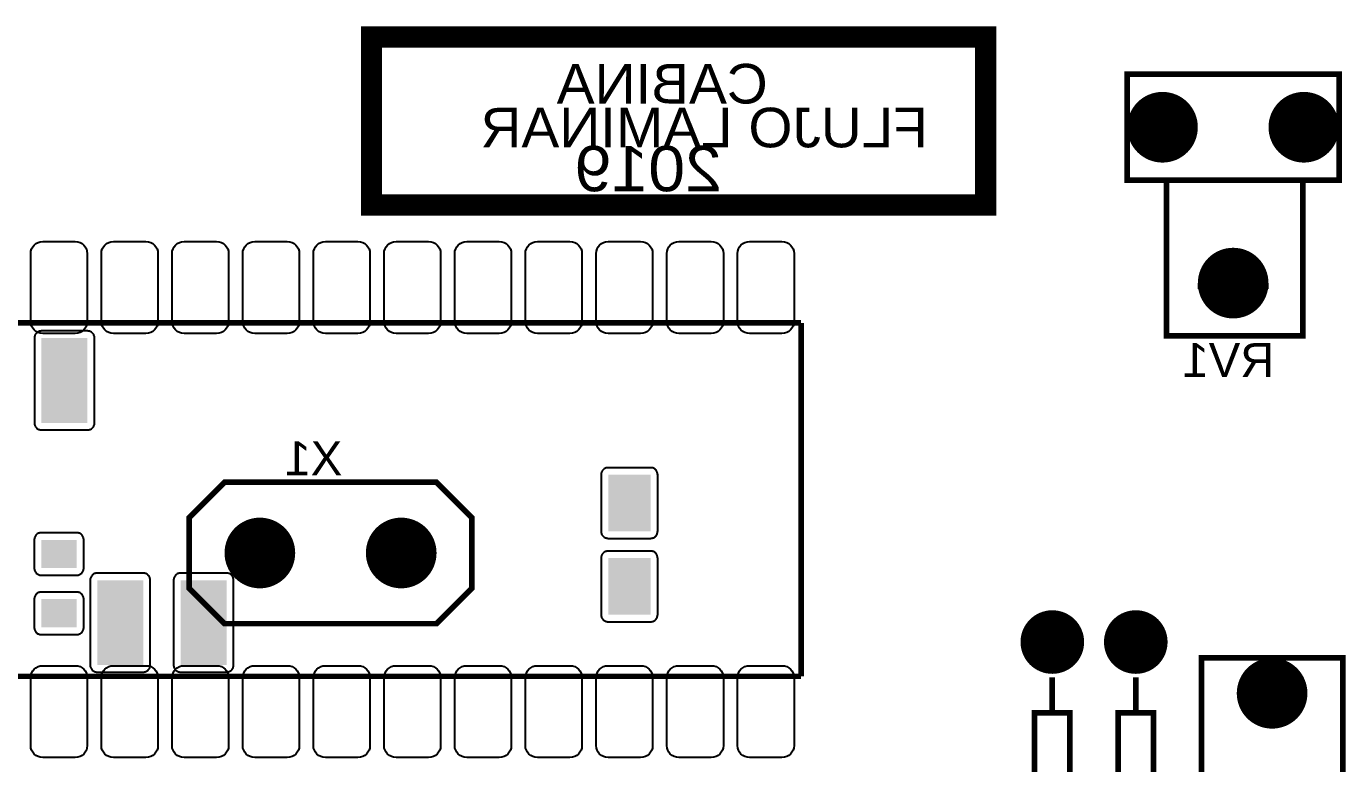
# Model space of a CAD drawing. Header units: inches. Extents: x -4.83 to 0.89, y -1.73 to 1.73.
# Drawn here: x -2.961 to -1.094, y -0.551 to 0.491 of the extents above; entities that cross this region are included whole.
import ezdxf

# ---------------------------------------------------------------- set-up
doc = ezdxf.new("R2010")
doc.units = ezdxf.units.IN
doc.header["$MEASUREMENT"] = 0

# ---------------------------------------------------------------- blocks, each defined once
blk = doc.blocks.new('RPAD')
blk.add_trace([(-0.5, -0.5), (-0.5, 0.5), (0.5, -0.5), (0.5, 0.5)])
blk = doc.blocks.new('EPAD')
at = {"const_width": 0.5}
blk.add_lwpolyline([(-0.25, 0, 1), (0.25, 0, 1)], format="xyb", close=True, dxfattribs=at)

msp = doc.modelspace()

# ---------------------------------------------------------------- linework, layer by layer
for points, const_width in [([(-1.6034, 0.2387), (-2.4726, 0.2387), (-2.4726, 0.4765), (-1.6034, 0.4765), (-1.6034, 0.2387)], 0.03), ([(-1.6034, 0.2387), (-2.4726, 0.2387), (-2.4726, 0.4765), (-1.6034, 0.4765), (-1.6034, 0.2387)], 0.03), ([(-1.6034, 0.2387), (-2.4726, 0.2387), (-2.4726, 0.4765), (-1.6034, 0.4765), (-1.6034, 0.2387)], 0.03), ([(-1.1033, 0.2738), (-1.4033, 0.2738), (-1.4033, 0.4238), (-1.1033, 0.4238), (-1.1033, 0.2738)], 0.008), ([(-1.1033, 0.2738), (-1.4033, 0.2738), (-1.4033, 0.4238), (-1.1033, 0.4238), (-1.1033, 0.2738)], 0.008), ([(-1.1033, 0.2738), (-1.4033, 0.2738), (-1.4033, 0.4238), (-1.1033, 0.4238), (-1.1033, 0.2738)], 0.008), ([(-1.1549, 0.0535), (-1.3478, 0.0535), (-1.3478, 0.274), (-1.1549, 0.274), (-1.1549, 0.0535)], 0.008), ([(-1.1549, 0.0535), (-1.3478, 0.0535), (-1.3478, 0.274), (-1.1549, 0.274), (-1.1549, 0.0535)], 0.008), ([(-1.1549, 0.0535), (-1.3478, 0.0535), (-1.3478, 0.274), (-1.1549, 0.274), (-1.1549, 0.0535)], 0.008), ([(-1.2033, 0.1238), (-1.3033, 0.1238)], 0.008), ([(-1.2033, 0.1238), (-1.3033, 0.1238)], 0.008), ([(-1.2033, 0.1238), (-1.3033, 0.1238)], 0.008), ([(-3.8647, 0.072), (-1.8647, 0.072)], 0.008), ([(-3.8647, 0.072), (-1.8647, 0.072)], 0.008), ([(-3.8647, 0.072), (-1.8647, 0.072)], 0.008), ([(-1.8647, 0.072), (-1.8647, -0.428)], 0.008), ([(-1.8647, 0.072), (-1.8647, -0.428)], 0.008), ([(-1.8647, 0.072), (-1.8647, -0.428)], 0.008), ([(-2.6805, -0.1535), (-2.3805, -0.1535), (-2.3305, -0.2035), (-2.3305, -0.3035), (-2.3805, -0.3535), (-2.6805, -0.3535), (-2.7305, -0.3035), (-2.7305, -0.2035), (-2.6805, -0.1535)], 0.008), ([(-2.6805, -0.1535), (-2.3805, -0.1535), (-2.3305, -0.2035), (-2.3305, -0.3035), (-2.3805, -0.3535), (-2.6805, -0.3535), (-2.7305, -0.3035), (-2.7305, -0.2035), (-2.6805, -0.1535)], 0.008), ([(-2.6805, -0.1535), (-2.3805, -0.1535), (-2.3305, -0.2035), (-2.3305, -0.3035), (-2.3805, -0.3535), (-2.6805, -0.3535), (-2.7305, -0.3035), (-2.7305, -0.2035), (-2.6805, -0.1535)], 0.008), ([(-1.0982, -0.902), (-1.2982, -0.902), (-1.2982, -0.402), (-1.0982, -0.402), (-1.0982, -0.902)], 0.008), ([(-1.0982, -0.902), (-1.2982, -0.902), (-1.2982, -0.402), (-1.0982, -0.402), (-1.0982, -0.902)], 0.008), ([(-1.0982, -0.902), (-1.2982, -0.902), (-1.2982, -0.402), (-1.0982, -0.402), (-1.0982, -0.902)], 0.008), ([(-3.8647, -0.428), (-1.8647, -0.428)], 0.008), ([(-3.8647, -0.428), (-1.8647, -0.428)], 0.008), ([(-3.8647, -0.428), (-1.8647, -0.428)], 0.008), ([(-1.5092, -0.4795), (-1.5092, -0.4295)], 0.008), ([(-1.5092, -0.4795), (-1.5092, -0.4295)], 0.008), ([(-1.5092, -0.4795), (-1.5092, -0.4295)], 0.008), ([(-1.3911, -0.4295), (-1.3911, -0.4795)], 0.008), ([(-1.3911, -0.4295), (-1.3911, -0.4795)], 0.008), ([(-1.3911, -0.4295), (-1.3911, -0.4795)], 0.008), ([(-1.4842, -0.7795), (-1.5342, -0.7795), (-1.5342, -0.4795), (-1.4842, -0.4795), (-1.4842, -0.7795)], 0.008), ([(-1.4842, -0.7795), (-1.5342, -0.7795), (-1.5342, -0.4795), (-1.4842, -0.4795), (-1.4842, -0.7795)], 0.008), ([(-1.4842, -0.7795), (-1.5342, -0.7795), (-1.5342, -0.4795), (-1.4842, -0.4795), (-1.4842, -0.7795)], 0.008), ([(-1.3661, -0.7795), (-1.4161, -0.7795), (-1.4161, -0.4795), (-1.3661, -0.4795), (-1.3661, -0.7795)], 0.008), ([(-1.3661, -0.7795), (-1.4161, -0.7795), (-1.4161, -0.4795), (-1.3661, -0.4795), (-1.3661, -0.7795)], 0.008), ([(-1.3661, -0.7795), (-1.4161, -0.7795), (-1.4161, -0.4795), (-1.3661, -0.4795), (-1.3661, -0.7795)], 0.008)]:
    msp.add_lwpolyline(points, dxfattribs=dict(const_width=const_width))
for points in [[(-2.8917, 0.057), (-2.9377, 0.057), (-2.9412, 0.0574), (-2.9444, 0.0584), (-2.9473, 0.0599), (-2.9498, 0.062), (-2.9519, 0.0645), (-2.9534, 0.0674), (-2.9544, 0.0706), (-2.9547, 0.074), (-2.9547, 0.17), (-2.9544, 0.1735), (-2.9534, 0.1767), (-2.9519, 0.1796), (-2.9498, 0.1821), (-2.9473, 0.1842), (-2.9444, 0.1857), (-2.9412, 0.1867), (-2.9377, 0.187), (-2.8917, 0.187), (-2.8882, 0.1867), (-2.885, 0.1857), (-2.8821, 0.1842), (-2.8796, 0.1821), (-2.8776, 0.1796), (-2.876, 0.1767), (-2.8751, 0.1735), (-2.8747, 0.17), (-2.8747, 0.074), (-2.8751, 0.0706), (-2.876, 0.0674), (-2.8776, 0.0645), (-2.8796, 0.062), (-2.8821, 0.0599), (-2.885, 0.0584), (-2.8882, 0.0574), (-2.8917, 0.057)], [(-2.7917, 0.057), (-2.8377, 0.057), (-2.8412, 0.0574), (-2.8444, 0.0584), (-2.8473, 0.0599), (-2.8498, 0.062), (-2.8519, 0.0645), (-2.8534, 0.0674), (-2.8544, 0.0706), (-2.8547, 0.074), (-2.8547, 0.17), (-2.8544, 0.1735), (-2.8534, 0.1767), (-2.8519, 0.1796), (-2.8498, 0.1821), (-2.8473, 0.1842), (-2.8444, 0.1857), (-2.8412, 0.1867), (-2.8377, 0.187), (-2.7917, 0.187), (-2.7882, 0.1867), (-2.785, 0.1857), (-2.7821, 0.1842), (-2.7796, 0.1821), (-2.7776, 0.1796), (-2.776, 0.1767), (-2.7751, 0.1735), (-2.7747, 0.17), (-2.7747, 0.074), (-2.7751, 0.0706), (-2.776, 0.0674), (-2.7776, 0.0645), (-2.7796, 0.062), (-2.7821, 0.0599), (-2.785, 0.0584), (-2.7882, 0.0574), (-2.7917, 0.057)], [(-2.6917, 0.057), (-2.7377, 0.057), (-2.7412, 0.0574), (-2.7444, 0.0584), (-2.7473, 0.0599), (-2.7498, 0.062), (-2.7519, 0.0645), (-2.7534, 0.0674), (-2.7544, 0.0706), (-2.7547, 0.074), (-2.7547, 0.17), (-2.7544, 0.1735), (-2.7534, 0.1767), (-2.7519, 0.1796), (-2.7498, 0.1821), (-2.7473, 0.1842), (-2.7444, 0.1857), (-2.7412, 0.1867), (-2.7377, 0.187), (-2.6917, 0.187), (-2.6882, 0.1867), (-2.685, 0.1857), (-2.6821, 0.1842), (-2.6796, 0.1821), (-2.6776, 0.1796), (-2.676, 0.1767), (-2.6751, 0.1735), (-2.6747, 0.17), (-2.6747, 0.074), (-2.6751, 0.0706), (-2.676, 0.0674), (-2.6776, 0.0645), (-2.6796, 0.062), (-2.6821, 0.0599), (-2.685, 0.0584), (-2.6882, 0.0574), (-2.6917, 0.057)], [(-2.5917, 0.057), (-2.6377, 0.057), (-2.6412, 0.0574), (-2.6444, 0.0584), (-2.6473, 0.0599), (-2.6498, 0.062), (-2.6519, 0.0645), (-2.6534, 0.0674), (-2.6544, 0.0706), (-2.6547, 0.074), (-2.6547, 0.17), (-2.6544, 0.1735), (-2.6534, 0.1767), (-2.6519, 0.1796), (-2.6498, 0.1821), (-2.6473, 0.1842), (-2.6444, 0.1857), (-2.6412, 0.1867), (-2.6377, 0.187), (-2.5917, 0.187), (-2.5882, 0.1867), (-2.585, 0.1857), (-2.5821, 0.1842), (-2.5796, 0.1821), (-2.5776, 0.1796), (-2.576, 0.1767), (-2.5751, 0.1735), (-2.5747, 0.17), (-2.5747, 0.074), (-2.5751, 0.0706), (-2.576, 0.0674), (-2.5776, 0.0645), (-2.5796, 0.062), (-2.5821, 0.0599), (-2.585, 0.0584), (-2.5882, 0.0574), (-2.5917, 0.057)], [(-2.4917, 0.057), (-2.5377, 0.057), (-2.5412, 0.0574), (-2.5444, 0.0584), (-2.5473, 0.0599), (-2.5498, 0.062), (-2.5519, 0.0645), (-2.5534, 0.0674), (-2.5544, 0.0706), (-2.5547, 0.074), (-2.5547, 0.17), (-2.5544, 0.1735), (-2.5534, 0.1767), (-2.5519, 0.1796), (-2.5498, 0.1821), (-2.5473, 0.1842), (-2.5444, 0.1857), (-2.5412, 0.1867), (-2.5377, 0.187), (-2.4917, 0.187), (-2.4882, 0.1867), (-2.485, 0.1857), (-2.4821, 0.1842), (-2.4796, 0.1821), (-2.4776, 0.1796), (-2.476, 0.1767), (-2.4751, 0.1735), (-2.4747, 0.17), (-2.4747, 0.074), (-2.4751, 0.0706), (-2.476, 0.0674), (-2.4776, 0.0645), (-2.4796, 0.062), (-2.4821, 0.0599), (-2.485, 0.0584), (-2.4882, 0.0574), (-2.4917, 0.057)], [(-2.3917, 0.057), (-2.4377, 0.057), (-2.4412, 0.0574), (-2.4444, 0.0584), (-2.4473, 0.0599), (-2.4498, 0.062), (-2.4519, 0.0645), (-2.4534, 0.0674), (-2.4544, 0.0706), (-2.4547, 0.074), (-2.4547, 0.17), (-2.4544, 0.1735), (-2.4534, 0.1767), (-2.4519, 0.1796), (-2.4498, 0.1821), (-2.4473, 0.1842), (-2.4444, 0.1857), (-2.4412, 0.1867), (-2.4377, 0.187), (-2.3917, 0.187), (-2.3882, 0.1867), (-2.385, 0.1857), (-2.3821, 0.1842), (-2.3796, 0.1821), (-2.3776, 0.1796), (-2.376, 0.1767), (-2.3751, 0.1735), (-2.3747, 0.17), (-2.3747, 0.074), (-2.3751, 0.0706), (-2.376, 0.0674), (-2.3776, 0.0645), (-2.3796, 0.062), (-2.3821, 0.0599), (-2.385, 0.0584), (-2.3882, 0.0574), (-2.3917, 0.057)], [(-2.2917, 0.057), (-2.3377, 0.057), (-2.3412, 0.0574), (-2.3444, 0.0584), (-2.3473, 0.0599), (-2.3498, 0.062), (-2.3519, 0.0645), (-2.3534, 0.0674), (-2.3544, 0.0706), (-2.3547, 0.074), (-2.3547, 0.17), (-2.3544, 0.1735), (-2.3534, 0.1767), (-2.3519, 0.1796), (-2.3498, 0.1821), (-2.3473, 0.1842), (-2.3444, 0.1857), (-2.3412, 0.1867), (-2.3377, 0.187), (-2.2917, 0.187), (-2.2882, 0.1867), (-2.285, 0.1857), (-2.2821, 0.1842), (-2.2796, 0.1821), (-2.2776, 0.1796), (-2.276, 0.1767), (-2.2751, 0.1735), (-2.2747, 0.17), (-2.2747, 0.074), (-2.2751, 0.0706), (-2.276, 0.0674), (-2.2776, 0.0645), (-2.2796, 0.062), (-2.2821, 0.0599), (-2.285, 0.0584), (-2.2882, 0.0574), (-2.2917, 0.057)], [(-2.1917, 0.057), (-2.2377, 0.057), (-2.2412, 0.0574), (-2.2444, 0.0584), (-2.2473, 0.0599), (-2.2498, 0.062), (-2.2519, 0.0645), (-2.2534, 0.0674), (-2.2544, 0.0706), (-2.2547, 0.074), (-2.2547, 0.17), (-2.2544, 0.1735), (-2.2534, 0.1767), (-2.2519, 0.1796), (-2.2498, 0.1821), (-2.2473, 0.1842), (-2.2444, 0.1857), (-2.2412, 0.1867), (-2.2377, 0.187), (-2.1917, 0.187), (-2.1882, 0.1867), (-2.185, 0.1857), (-2.1821, 0.1842), (-2.1796, 0.1821), (-2.1776, 0.1796), (-2.176, 0.1767), (-2.1751, 0.1735), (-2.1747, 0.17), (-2.1747, 0.074), (-2.1751, 0.0706), (-2.176, 0.0674), (-2.1776, 0.0645), (-2.1796, 0.062), (-2.1821, 0.0599), (-2.185, 0.0584), (-2.1882, 0.0574), (-2.1917, 0.057)], [(-2.0917, 0.057), (-2.1377, 0.057), (-2.1412, 0.0574), (-2.1444, 0.0584), (-2.1473, 0.0599), (-2.1498, 0.062), (-2.1519, 0.0645), (-2.1534, 0.0674), (-2.1544, 0.0706), (-2.1547, 0.074), (-2.1547, 0.17), (-2.1544, 0.1735), (-2.1534, 0.1767), (-2.1519, 0.1796), (-2.1498, 0.1821), (-2.1473, 0.1842), (-2.1444, 0.1857), (-2.1412, 0.1867), (-2.1377, 0.187), (-2.0917, 0.187), (-2.0882, 0.1867), (-2.085, 0.1857), (-2.0821, 0.1842), (-2.0796, 0.1821), (-2.0776, 0.1796), (-2.076, 0.1767), (-2.0751, 0.1735), (-2.0747, 0.17), (-2.0747, 0.074), (-2.0751, 0.0706), (-2.076, 0.0674), (-2.0776, 0.0645), (-2.0796, 0.062), (-2.0821, 0.0599), (-2.085, 0.0584), (-2.0882, 0.0574), (-2.0917, 0.057)], [(-1.9917, 0.057), (-2.0377, 0.057), (-2.0412, 0.0574), (-2.0444, 0.0584), (-2.0473, 0.0599), (-2.0498, 0.062), (-2.0519, 0.0645), (-2.0534, 0.0674), (-2.0544, 0.0706), (-2.0547, 0.074), (-2.0547, 0.17), (-2.0544, 0.1735), (-2.0534, 0.1767), (-2.0519, 0.1796), (-2.0498, 0.1821), (-2.0473, 0.1842), (-2.0444, 0.1857), (-2.0412, 0.1867), (-2.0377, 0.187), (-1.9917, 0.187), (-1.9882, 0.1867), (-1.985, 0.1857), (-1.9821, 0.1842), (-1.9796, 0.1821), (-1.9776, 0.1796), (-1.976, 0.1767), (-1.9751, 0.1735), (-1.9747, 0.17), (-1.9747, 0.074), (-1.9751, 0.0706), (-1.976, 0.0674), (-1.9776, 0.0645), (-1.9796, 0.062), (-1.9821, 0.0599), (-1.985, 0.0584), (-1.9882, 0.0574), (-1.9917, 0.057)], [(-1.8917, 0.057), (-1.9377, 0.057), (-1.9412, 0.0574), (-1.9444, 0.0584), (-1.9473, 0.0599), (-1.9498, 0.062), (-1.9519, 0.0645), (-1.9534, 0.0674), (-1.9544, 0.0706), (-1.9547, 0.074), (-1.9547, 0.17), (-1.9544, 0.1735), (-1.9534, 0.1767), (-1.9519, 0.1796), (-1.9498, 0.1821), (-1.9473, 0.1842), (-1.9444, 0.1857), (-1.9412, 0.1867), (-1.9377, 0.187), (-1.8917, 0.187), (-1.8882, 0.1867), (-1.885, 0.1857), (-1.8821, 0.1842), (-1.8796, 0.1821), (-1.8776, 0.1796), (-1.876, 0.1767), (-1.8751, 0.1735), (-1.8747, 0.17), (-1.8747, 0.074), (-1.8751, 0.0706), (-1.876, 0.0674), (-1.8776, 0.0645), (-1.8796, 0.062), (-1.8821, 0.0599), (-1.885, 0.0584), (-1.8882, 0.0574), (-1.8917, 0.057)], [(-2.8745, 0.0606), (-2.9395, 0.0606), (-2.9405, 0.0605), (-2.9415, 0.0604), (-2.9425, 0.0601), (-2.9434, 0.0598), (-2.9443, 0.0594), (-2.9451, 0.0589), (-2.9459, 0.0583), (-2.9466, 0.0577), (-2.9472, 0.057), (-2.9478, 0.0562), (-2.9483, 0.0554), (-2.9487, 0.0545), (-2.949, 0.0536), (-2.9493, 0.0526), (-2.9494, 0.0516), (-2.9495, 0.0506), (-2.9495, -0.0694), (-2.9494, -0.0705), (-2.9493, -0.0715), (-2.949, -0.0725), (-2.9487, -0.0734), (-2.9483, -0.0743), (-2.9478, -0.0751), (-2.9472, -0.0759), (-2.9466, -0.0766), (-2.9459, -0.0772), (-2.9451, -0.0778), (-2.9443, -0.0783), (-2.9434, -0.0787), (-2.9425, -0.079), (-2.9415, -0.0793), (-2.9405, -0.0794), (-2.9395, -0.0794), (-2.8745, -0.0794), (-2.8734, -0.0794), (-2.8724, -0.0793), (-2.8714, -0.079), (-2.8705, -0.0787), (-2.8696, -0.0783), (-2.8688, -0.0778), (-2.8681, -0.0772), (-2.8674, -0.0766), (-2.8667, -0.0759), (-2.8661, -0.0751), (-2.8656, -0.0743), (-2.8652, -0.0734), (-2.8649, -0.0725), (-2.8647, -0.0715), (-2.8645, -0.0705), (-2.8645, -0.0694), (-2.8645, 0.0506), (-2.8645, 0.0516), (-2.8647, 0.0526), (-2.8649, 0.0536), (-2.8652, 0.0545), (-2.8656, 0.0554), (-2.8661, 0.0562), (-2.8667, 0.057), (-2.8674, 0.0577), (-2.8681, 0.0583), (-2.8688, 0.0589), (-2.8696, 0.0594), (-2.8705, 0.0598), (-2.8714, 0.0601), (-2.8724, 0.0604), (-2.8734, 0.0605), (-2.8745, 0.0606)], [(-2.1376, -0.2328), (-2.0776, -0.2328), (-2.0766, -0.2327), (-2.0756, -0.2326), (-2.0746, -0.2323), (-2.0737, -0.232), (-2.0728, -0.2316), (-2.072, -0.2311), (-2.0712, -0.2305), (-2.0705, -0.2299), (-2.0699, -0.2292), (-2.0693, -0.2284), (-2.0688, -0.2276), (-2.0684, -0.2267), (-2.0681, -0.2258), (-2.0678, -0.2248), (-2.0677, -0.2238), (-2.0676, -0.2228), (-2.0676, -0.1428), (-2.0677, -0.1417), (-2.0678, -0.1407), (-2.0681, -0.1398), (-2.0684, -0.1389), (-2.0688, -0.138), (-2.0693, -0.1372), (-2.0699, -0.1364), (-2.0705, -0.1357), (-2.0712, -0.135), (-2.072, -0.1345), (-2.0728, -0.134), (-2.0737, -0.1336), (-2.0746, -0.1332), (-2.0756, -0.133), (-2.0766, -0.1328), (-2.0776, -0.1328), (-2.1376, -0.1328), (-2.1387, -0.1328), (-2.1397, -0.133), (-2.1406, -0.1332), (-2.1416, -0.1336), (-2.1424, -0.134), (-2.1433, -0.1345), (-2.144, -0.135), (-2.1447, -0.1357), (-2.1454, -0.1364), (-2.146, -0.1372), (-2.1465, -0.138), (-2.1469, -0.1389), (-2.1472, -0.1398), (-2.1474, -0.1407), (-2.1476, -0.1417), (-2.1476, -0.1428), (-2.1476, -0.2228), (-2.1476, -0.2238), (-2.1474, -0.2248), (-2.1472, -0.2258), (-2.1469, -0.2267), (-2.1465, -0.2276), (-2.146, -0.2284), (-2.1454, -0.2292), (-2.1447, -0.2299), (-2.144, -0.2305), (-2.1433, -0.2311), (-2.1424, -0.2316), (-2.1416, -0.232), (-2.1406, -0.2323), (-2.1397, -0.2326), (-2.1387, -0.2327), (-2.1376, -0.2328)], [(-2.8797, -0.2748), (-2.8797, -0.2349), (-2.8798, -0.2338), (-2.8799, -0.2328), (-2.8802, -0.2318), (-2.8805, -0.2309), (-2.8809, -0.23), (-2.8814, -0.2292), (-2.882, -0.2284), (-2.8826, -0.2277), (-2.8833, -0.2271), (-2.8841, -0.2265), (-2.8849, -0.226), (-2.8858, -0.2256), (-2.8867, -0.2253), (-2.8877, -0.225), (-2.8887, -0.2249), (-2.8897, -0.2248), (-2.9397, -0.2248), (-2.9408, -0.2249), (-2.9418, -0.225), (-2.9427, -0.2253), (-2.9437, -0.2256), (-2.9445, -0.226), (-2.9454, -0.2265), (-2.9461, -0.2271), (-2.9468, -0.2277), (-2.9475, -0.2284), (-2.948, -0.2292), (-2.9485, -0.23), (-2.949, -0.2309), (-2.9493, -0.2318), (-2.9495, -0.2328), (-2.9497, -0.2338), (-2.9497, -0.2349), (-2.9497, -0.2748), (-2.9497, -0.2759), (-2.9495, -0.2769), (-2.9493, -0.2779), (-2.949, -0.2788), (-2.9485, -0.2797), (-2.948, -0.2805), (-2.9475, -0.2813), (-2.9468, -0.282), (-2.9461, -0.2826), (-2.9454, -0.2832), (-2.9445, -0.2837), (-2.9437, -0.2841), (-2.9427, -0.2844), (-2.9418, -0.2847), (-2.9408, -0.2848), (-2.9397, -0.2848), (-2.8897, -0.2848), (-2.8887, -0.2848), (-2.8877, -0.2847), (-2.8867, -0.2844), (-2.8858, -0.2841), (-2.8849, -0.2837), (-2.8841, -0.2832), (-2.8833, -0.2826), (-2.8826, -0.282), (-2.882, -0.2813), (-2.8814, -0.2805), (-2.8809, -0.2797), (-2.8805, -0.2788), (-2.8802, -0.2779), (-2.8799, -0.2769), (-2.8798, -0.2759), (-2.8797, -0.2748)], [(-2.1376, -0.3508), (-2.0776, -0.3508), (-2.0766, -0.3507), (-2.0756, -0.3506), (-2.0746, -0.3503), (-2.0737, -0.35), (-2.0728, -0.3496), (-2.072, -0.3491), (-2.0712, -0.3485), (-2.0705, -0.3479), (-2.0699, -0.3472), (-2.0693, -0.3464), (-2.0688, -0.3456), (-2.0684, -0.3447), (-2.0681, -0.3438), (-2.0678, -0.3428), (-2.0677, -0.3418), (-2.0676, -0.3408), (-2.0676, -0.2608), (-2.0677, -0.2597), (-2.0678, -0.2587), (-2.0681, -0.2578), (-2.0684, -0.2569), (-2.0688, -0.256), (-2.0693, -0.2552), (-2.0699, -0.2544), (-2.0705, -0.2537), (-2.0712, -0.253), (-2.072, -0.2525), (-2.0728, -0.252), (-2.0737, -0.2516), (-2.0746, -0.2512), (-2.0756, -0.251), (-2.0766, -0.2508), (-2.0776, -0.2508), (-2.1376, -0.2508), (-2.1387, -0.2508), (-2.1397, -0.251), (-2.1406, -0.2512), (-2.1416, -0.2516), (-2.1424, -0.252), (-2.1433, -0.2525), (-2.144, -0.253), (-2.1447, -0.2537), (-2.1454, -0.2544), (-2.146, -0.2552), (-2.1465, -0.256), (-2.1469, -0.2569), (-2.1472, -0.2578), (-2.1474, -0.2587), (-2.1476, -0.2597), (-2.1476, -0.2608), (-2.1476, -0.3408), (-2.1476, -0.3418), (-2.1474, -0.3428), (-2.1472, -0.3438), (-2.1469, -0.3447), (-2.1465, -0.3456), (-2.146, -0.3464), (-2.1454, -0.3472), (-2.1447, -0.3479), (-2.144, -0.3485), (-2.1433, -0.3491), (-2.1424, -0.3496), (-2.1416, -0.35), (-2.1406, -0.3503), (-2.1397, -0.3506), (-2.1387, -0.3507), (-2.1376, -0.3508)], [(-2.7956, -0.282), (-2.8606, -0.282), (-2.8616, -0.282), (-2.8627, -0.2822), (-2.8636, -0.2824), (-2.8645, -0.2827), (-2.8654, -0.2832), (-2.8662, -0.2837), (-2.867, -0.2842), (-2.8677, -0.2849), (-2.8684, -0.2856), (-2.8689, -0.2863), (-2.8694, -0.2872), (-2.8698, -0.288), (-2.8702, -0.289), (-2.8704, -0.2899), (-2.8706, -0.2909), (-2.8706, -0.292), (-2.8706, -0.412), (-2.8706, -0.413), (-2.8704, -0.414), (-2.8702, -0.415), (-2.8698, -0.4159), (-2.8694, -0.4168), (-2.8689, -0.4176), (-2.8684, -0.4184), (-2.8677, -0.4191), (-2.867, -0.4197), (-2.8662, -0.4203), (-2.8654, -0.4208), (-2.8645, -0.4212), (-2.8636, -0.4215), (-2.8627, -0.4218), (-2.8616, -0.4219), (-2.8606, -0.422), (-2.7956, -0.422), (-2.7946, -0.4219), (-2.7936, -0.4218), (-2.7926, -0.4215), (-2.7917, -0.4212), (-2.7908, -0.4208), (-2.79, -0.4203), (-2.7892, -0.4197), (-2.7885, -0.4191), (-2.7879, -0.4184), (-2.7873, -0.4176), (-2.7868, -0.4168), (-2.7864, -0.4159), (-2.7861, -0.415), (-2.7858, -0.414), (-2.7857, -0.413), (-2.7856, -0.412), (-2.7856, -0.292), (-2.7857, -0.2909), (-2.7858, -0.2899), (-2.7861, -0.289), (-2.7864, -0.288), (-2.7868, -0.2872), (-2.7873, -0.2863), (-2.7879, -0.2856), (-2.7885, -0.2849), (-2.7892, -0.2842), (-2.79, -0.2837), (-2.7908, -0.2832), (-2.7917, -0.2827), (-2.7926, -0.2824), (-2.7936, -0.2822), (-2.7946, -0.282), (-2.7956, -0.282)], [(-2.6776, -0.282), (-2.7426, -0.282), (-2.7436, -0.282), (-2.7447, -0.2822), (-2.7456, -0.2824), (-2.7465, -0.2827), (-2.7474, -0.2832), (-2.7482, -0.2837), (-2.749, -0.2842), (-2.7497, -0.2849), (-2.7504, -0.2856), (-2.7509, -0.2863), (-2.7514, -0.2872), (-2.7518, -0.288), (-2.7522, -0.289), (-2.7524, -0.2899), (-2.7526, -0.2909), (-2.7526, -0.292), (-2.7526, -0.412), (-2.7526, -0.413), (-2.7524, -0.414), (-2.7522, -0.415), (-2.7518, -0.4159), (-2.7514, -0.4168), (-2.7509, -0.4176), (-2.7504, -0.4184), (-2.7497, -0.4191), (-2.749, -0.4197), (-2.7482, -0.4203), (-2.7474, -0.4208), (-2.7465, -0.4212), (-2.7456, -0.4215), (-2.7447, -0.4218), (-2.7436, -0.4219), (-2.7426, -0.422), (-2.6776, -0.422), (-2.6766, -0.4219), (-2.6756, -0.4218), (-2.6746, -0.4215), (-2.6737, -0.4212), (-2.6728, -0.4208), (-2.672, -0.4203), (-2.6712, -0.4197), (-2.6705, -0.4191), (-2.6699, -0.4184), (-2.6693, -0.4176), (-2.6688, -0.4168), (-2.6684, -0.4159), (-2.6681, -0.415), (-2.6678, -0.414), (-2.6677, -0.413), (-2.6676, -0.412), (-2.6676, -0.292), (-2.6677, -0.2909), (-2.6678, -0.2899), (-2.6681, -0.289), (-2.6684, -0.288), (-2.6688, -0.2872), (-2.6693, -0.2863), (-2.6699, -0.2856), (-2.6705, -0.2849), (-2.6712, -0.2842), (-2.672, -0.2837), (-2.6728, -0.2832), (-2.6737, -0.2827), (-2.6746, -0.2824), (-2.6756, -0.2822), (-2.6766, -0.282), (-2.6776, -0.282)], [(-2.8797, -0.3589), (-2.8797, -0.3189), (-2.8798, -0.3178), (-2.8799, -0.3168), (-2.8802, -0.3158), (-2.8805, -0.3149), (-2.8809, -0.314), (-2.8814, -0.3132), (-2.882, -0.3124), (-2.8826, -0.3117), (-2.8833, -0.3111), (-2.8841, -0.3105), (-2.8849, -0.31), (-2.8858, -0.3096), (-2.8867, -0.3093), (-2.8877, -0.309), (-2.8887, -0.3089), (-2.8897, -0.3089), (-2.9397, -0.3089), (-2.9408, -0.3089), (-2.9418, -0.309), (-2.9427, -0.3093), (-2.9437, -0.3096), (-2.9445, -0.31), (-2.9454, -0.3105), (-2.9461, -0.3111), (-2.9468, -0.3117), (-2.9475, -0.3124), (-2.948, -0.3132), (-2.9485, -0.314), (-2.949, -0.3149), (-2.9493, -0.3158), (-2.9495, -0.3168), (-2.9497, -0.3178), (-2.9497, -0.3189), (-2.9497, -0.3589), (-2.9497, -0.3599), (-2.9495, -0.3609), (-2.9493, -0.3619), (-2.949, -0.3628), (-2.9485, -0.3637), (-2.948, -0.3645), (-2.9475, -0.3653), (-2.9468, -0.366), (-2.9461, -0.3666), (-2.9454, -0.3672), (-2.9445, -0.3677), (-2.9437, -0.3681), (-2.9427, -0.3684), (-2.9418, -0.3687), (-2.9408, -0.3688), (-2.9397, -0.3689), (-2.8897, -0.3689), (-2.8887, -0.3688), (-2.8877, -0.3687), (-2.8867, -0.3684), (-2.8858, -0.3681), (-2.8849, -0.3677), (-2.8841, -0.3672), (-2.8833, -0.3666), (-2.8826, -0.366), (-2.882, -0.3653), (-2.8814, -0.3645), (-2.8809, -0.3637), (-2.8805, -0.3628), (-2.8802, -0.3619), (-2.8799, -0.3609), (-2.8798, -0.3599), (-2.8797, -0.3589)], [(-2.9377, -0.413), (-2.8917, -0.413), (-2.8882, -0.4133), (-2.885, -0.4143), (-2.8821, -0.4158), (-2.8796, -0.4179), (-2.8776, -0.4204), (-2.876, -0.4233), (-2.8751, -0.4265), (-2.8747, -0.43), (-2.8747, -0.526), (-2.8751, -0.5294), (-2.876, -0.5326), (-2.8776, -0.5355), (-2.8796, -0.538), (-2.8821, -0.5401), (-2.885, -0.5416), (-2.8882, -0.5426), (-2.8917, -0.543), (-2.9377, -0.543), (-2.9412, -0.5426), (-2.9444, -0.5416), (-2.9473, -0.5401), (-2.9498, -0.538), (-2.9519, -0.5355), (-2.9534, -0.5326), (-2.9544, -0.5294), (-2.9547, -0.526), (-2.9547, -0.43), (-2.9544, -0.4265), (-2.9534, -0.4233), (-2.9519, -0.4204), (-2.9498, -0.4179), (-2.9473, -0.4158), (-2.9444, -0.4143), (-2.9412, -0.4133), (-2.9377, -0.413)], [(-2.8377, -0.413), (-2.7917, -0.413), (-2.7882, -0.4133), (-2.785, -0.4143), (-2.7821, -0.4158), (-2.7796, -0.4179), (-2.7776, -0.4204), (-2.776, -0.4233), (-2.7751, -0.4265), (-2.7747, -0.43), (-2.7747, -0.526), (-2.7751, -0.5294), (-2.776, -0.5326), (-2.7776, -0.5355), (-2.7796, -0.538), (-2.7821, -0.5401), (-2.785, -0.5416), (-2.7882, -0.5426), (-2.7917, -0.543), (-2.8377, -0.543), (-2.8412, -0.5426), (-2.8444, -0.5416), (-2.8473, -0.5401), (-2.8498, -0.538), (-2.8519, -0.5355), (-2.8534, -0.5326), (-2.8544, -0.5294), (-2.8547, -0.526), (-2.8547, -0.43), (-2.8544, -0.4265), (-2.8534, -0.4233), (-2.8519, -0.4204), (-2.8498, -0.4179), (-2.8473, -0.4158), (-2.8444, -0.4143), (-2.8412, -0.4133), (-2.8377, -0.413)], [(-2.7377, -0.413), (-2.6917, -0.413), (-2.6882, -0.4133), (-2.685, -0.4143), (-2.6821, -0.4158), (-2.6796, -0.4179), (-2.6776, -0.4204), (-2.676, -0.4233), (-2.6751, -0.4265), (-2.6747, -0.43), (-2.6747, -0.526), (-2.6751, -0.5294), (-2.676, -0.5326), (-2.6776, -0.5355), (-2.6796, -0.538), (-2.6821, -0.5401), (-2.685, -0.5416), (-2.6882, -0.5426), (-2.6917, -0.543), (-2.7377, -0.543), (-2.7412, -0.5426), (-2.7444, -0.5416), (-2.7473, -0.5401), (-2.7498, -0.538), (-2.7519, -0.5355), (-2.7534, -0.5326), (-2.7544, -0.5294), (-2.7547, -0.526), (-2.7547, -0.43), (-2.7544, -0.4265), (-2.7534, -0.4233), (-2.7519, -0.4204), (-2.7498, -0.4179), (-2.7473, -0.4158), (-2.7444, -0.4143), (-2.7412, -0.4133), (-2.7377, -0.413)], [(-2.6377, -0.413), (-2.5917, -0.413), (-2.5882, -0.4133), (-2.585, -0.4143), (-2.5821, -0.4158), (-2.5796, -0.4179), (-2.5776, -0.4204), (-2.576, -0.4233), (-2.5751, -0.4265), (-2.5747, -0.43), (-2.5747, -0.526), (-2.5751, -0.5294), (-2.576, -0.5326), (-2.5776, -0.5355), (-2.5796, -0.538), (-2.5821, -0.5401), (-2.585, -0.5416), (-2.5882, -0.5426), (-2.5917, -0.543), (-2.6377, -0.543), (-2.6412, -0.5426), (-2.6444, -0.5416), (-2.6473, -0.5401), (-2.6498, -0.538), (-2.6519, -0.5355), (-2.6534, -0.5326), (-2.6544, -0.5294), (-2.6547, -0.526), (-2.6547, -0.43), (-2.6544, -0.4265), (-2.6534, -0.4233), (-2.6519, -0.4204), (-2.6498, -0.4179), (-2.6473, -0.4158), (-2.6444, -0.4143), (-2.6412, -0.4133), (-2.6377, -0.413)], [(-2.5377, -0.413), (-2.4917, -0.413), (-2.4882, -0.4133), (-2.485, -0.4143), (-2.4821, -0.4158), (-2.4796, -0.4179), (-2.4776, -0.4204), (-2.476, -0.4233), (-2.4751, -0.4265), (-2.4747, -0.43), (-2.4747, -0.526), (-2.4751, -0.5294), (-2.476, -0.5326), (-2.4776, -0.5355), (-2.4796, -0.538), (-2.4821, -0.5401), (-2.485, -0.5416), (-2.4882, -0.5426), (-2.4917, -0.543), (-2.5377, -0.543), (-2.5412, -0.5426), (-2.5444, -0.5416), (-2.5473, -0.5401), (-2.5498, -0.538), (-2.5519, -0.5355), (-2.5534, -0.5326), (-2.5544, -0.5294), (-2.5547, -0.526), (-2.5547, -0.43), (-2.5544, -0.4265), (-2.5534, -0.4233), (-2.5519, -0.4204), (-2.5498, -0.4179), (-2.5473, -0.4158), (-2.5444, -0.4143), (-2.5412, -0.4133), (-2.5377, -0.413)], [(-2.4377, -0.413), (-2.3917, -0.413), (-2.3882, -0.4133), (-2.385, -0.4143), (-2.3821, -0.4158), (-2.3796, -0.4179), (-2.3776, -0.4204), (-2.376, -0.4233), (-2.3751, -0.4265), (-2.3747, -0.43), (-2.3747, -0.526), (-2.3751, -0.5294), (-2.376, -0.5326), (-2.3776, -0.5355), (-2.3796, -0.538), (-2.3821, -0.5401), (-2.385, -0.5416), (-2.3882, -0.5426), (-2.3917, -0.543), (-2.4377, -0.543), (-2.4412, -0.5426), (-2.4444, -0.5416), (-2.4473, -0.5401), (-2.4498, -0.538), (-2.4519, -0.5355), (-2.4534, -0.5326), (-2.4544, -0.5294), (-2.4547, -0.526), (-2.4547, -0.43), (-2.4544, -0.4265), (-2.4534, -0.4233), (-2.4519, -0.4204), (-2.4498, -0.4179), (-2.4473, -0.4158), (-2.4444, -0.4143), (-2.4412, -0.4133), (-2.4377, -0.413)], [(-2.3377, -0.413), (-2.2917, -0.413), (-2.2882, -0.4133), (-2.285, -0.4143), (-2.2821, -0.4158), (-2.2796, -0.4179), (-2.2776, -0.4204), (-2.276, -0.4233), (-2.2751, -0.4265), (-2.2747, -0.43), (-2.2747, -0.526), (-2.2751, -0.5294), (-2.276, -0.5326), (-2.2776, -0.5355), (-2.2796, -0.538), (-2.2821, -0.5401), (-2.285, -0.5416), (-2.2882, -0.5426), (-2.2917, -0.543), (-2.3377, -0.543), (-2.3412, -0.5426), (-2.3444, -0.5416), (-2.3473, -0.5401), (-2.3498, -0.538), (-2.3519, -0.5355), (-2.3534, -0.5326), (-2.3544, -0.5294), (-2.3547, -0.526), (-2.3547, -0.43), (-2.3544, -0.4265), (-2.3534, -0.4233), (-2.3519, -0.4204), (-2.3498, -0.4179), (-2.3473, -0.4158), (-2.3444, -0.4143), (-2.3412, -0.4133), (-2.3377, -0.413)], [(-2.2377, -0.413), (-2.1917, -0.413), (-2.1882, -0.4133), (-2.185, -0.4143), (-2.1821, -0.4158), (-2.1796, -0.4179), (-2.1776, -0.4204), (-2.176, -0.4233), (-2.1751, -0.4265), (-2.1747, -0.43), (-2.1747, -0.526), (-2.1751, -0.5294), (-2.176, -0.5326), (-2.1776, -0.5355), (-2.1796, -0.538), (-2.1821, -0.5401), (-2.185, -0.5416), (-2.1882, -0.5426), (-2.1917, -0.543), (-2.2377, -0.543), (-2.2412, -0.5426), (-2.2444, -0.5416), (-2.2473, -0.5401), (-2.2498, -0.538), (-2.2519, -0.5355), (-2.2534, -0.5326), (-2.2544, -0.5294), (-2.2547, -0.526), (-2.2547, -0.43), (-2.2544, -0.4265), (-2.2534, -0.4233), (-2.2519, -0.4204), (-2.2498, -0.4179), (-2.2473, -0.4158), (-2.2444, -0.4143), (-2.2412, -0.4133), (-2.2377, -0.413)], [(-2.1377, -0.413), (-2.0917, -0.413), (-2.0882, -0.4133), (-2.085, -0.4143), (-2.0821, -0.4158), (-2.0796, -0.4179), (-2.0776, -0.4204), (-2.076, -0.4233), (-2.0751, -0.4265), (-2.0747, -0.43), (-2.0747, -0.526), (-2.0751, -0.5294), (-2.076, -0.5326), (-2.0776, -0.5355), (-2.0796, -0.538), (-2.0821, -0.5401), (-2.085, -0.5416), (-2.0882, -0.5426), (-2.0917, -0.543), (-2.1377, -0.543), (-2.1412, -0.5426), (-2.1444, -0.5416), (-2.1473, -0.5401), (-2.1498, -0.538), (-2.1519, -0.5355), (-2.1534, -0.5326), (-2.1544, -0.5294), (-2.1547, -0.526), (-2.1547, -0.43), (-2.1544, -0.4265), (-2.1534, -0.4233), (-2.1519, -0.4204), (-2.1498, -0.4179), (-2.1473, -0.4158), (-2.1444, -0.4143), (-2.1412, -0.4133), (-2.1377, -0.413)], [(-2.0377, -0.413), (-1.9917, -0.413), (-1.9882, -0.4133), (-1.985, -0.4143), (-1.9821, -0.4158), (-1.9796, -0.4179), (-1.9776, -0.4204), (-1.976, -0.4233), (-1.9751, -0.4265), (-1.9747, -0.43), (-1.9747, -0.526), (-1.9751, -0.5294), (-1.976, -0.5326), (-1.9776, -0.5355), (-1.9796, -0.538), (-1.9821, -0.5401), (-1.985, -0.5416), (-1.9882, -0.5426), (-1.9917, -0.543), (-2.0377, -0.543), (-2.0412, -0.5426), (-2.0444, -0.5416), (-2.0473, -0.5401), (-2.0498, -0.538), (-2.0519, -0.5355), (-2.0534, -0.5326), (-2.0544, -0.5294), (-2.0547, -0.526), (-2.0547, -0.43), (-2.0544, -0.4265), (-2.0534, -0.4233), (-2.0519, -0.4204), (-2.0498, -0.4179), (-2.0473, -0.4158), (-2.0444, -0.4143), (-2.0412, -0.4133), (-2.0377, -0.413)], [(-1.9377, -0.413), (-1.8917, -0.413), (-1.8882, -0.4133), (-1.885, -0.4143), (-1.8821, -0.4158), (-1.8796, -0.4179), (-1.8776, -0.4204), (-1.876, -0.4233), (-1.8751, -0.4265), (-1.8747, -0.43), (-1.8747, -0.526), (-1.8751, -0.5294), (-1.876, -0.5326), (-1.8776, -0.5355), (-1.8796, -0.538), (-1.8821, -0.5401), (-1.885, -0.5416), (-1.8882, -0.5426), (-1.8917, -0.543), (-1.9377, -0.543), (-1.9412, -0.5426), (-1.9444, -0.5416), (-1.9473, -0.5401), (-1.9498, -0.538), (-1.9519, -0.5355), (-1.9534, -0.5326), (-1.9544, -0.5294), (-1.9547, -0.526), (-1.9547, -0.43), (-1.9544, -0.4265), (-1.9534, -0.4233), (-1.9519, -0.4204), (-1.9498, -0.4179), (-1.9473, -0.4158), (-1.9444, -0.4143), (-1.9412, -0.4133), (-1.9377, -0.413)]]:
    msp.add_lwpolyline(points, close=True)

# ---------------------------------------------------------------- block references
for name, p, xscale, yscale in [('EPAD', (-1.3533, 0.3488), -0.1, 0.1), ('EPAD', (-1.1533, 0.3488), -0.1, 0.1), ('EPAD', (-1.2533, 0.1283), -0.1, 0.1), ('RPAD', (-2.907, -0.0094), -0.065, 0.12), ('EPAD', (-2.6305, -0.2535), -0.1, 0.1), ('EPAD', (-2.4305, -0.2535), -0.1, 0.1), ('RPAD', (-2.8281, -0.352), -0.065, 0.12), ('RPAD', (-2.7101, -0.352), -0.065, 0.12), ('EPAD', (-1.5092, -0.3795), -0.09, 0.09), ('EPAD', (-1.3911, -0.3795), -0.09, 0.09), ('EPAD', (-1.1982, -0.452), -0.1, 0.1)]:
    msp.add_blockref(name, p, dxfattribs=dict(xscale=xscale, yscale=yscale))
for p, xscale, yscale, rotation in [((-2.1076, -0.1828), -0.06, 0.08, 180), ((-2.9147, -0.2549), -0.04, 0.05, 270), ((-2.1076, -0.3008), -0.06, 0.08, 180), ((-2.9147, -0.3388), -0.04, 0.05, 270)]:
    msp.add_blockref('RPAD', p, dxfattribs=dict(xscale=xscale, yscale=yscale, rotation=rotation))

# ---------------------------------------------------------------- texts
at = {"text_generation_flag": 2}
for s, height, width, p in [('CABINA', 0.056, 1.071429, (-1.9117, 0.3824)), ('CABINA', 0.056, 1.071429, (-1.9117, 0.3824)), ('CABINA', 0.056, 1.071429, (-1.9117, 0.3824)), ('FLUJO LAMINAR', 0.056, 1.071429, (-1.6852, 0.3204)), ('FLUJO LAMINAR', 0.056, 1.071429, (-1.6852, 0.3204)), ('FLUJO LAMINAR', 0.056, 1.071429, (-1.6852, 0.3204)), ('2019', 0.064, 1.09375, (-1.9768, 0.2583)), ('2019', 0.064, 1.09375, (-1.9768, 0.2583)), ('2019', 0.064, 1.09375, (-1.9768, 0.2583)), ('RV1', 0.048, 1.041667, (-1.195, -0.0045)), ('RV1', 0.048, 1.041667, (-1.195, -0.0045)), ('RV1', 0.048, 1.041667, (-1.195, -0.0045)), ('X1', 0.048, 1.041667, (-2.5138, -0.1435)), ('X1', 0.048, 1.041667, (-2.5138, -0.1435)), ('X1', 0.048, 1.041667, (-2.5138, -0.1435))]:
    msp.add_text(s, height=height, dxfattribs=dict(at, width=width)).set_placement(p)

doc.saveas('drawing.dxf')
